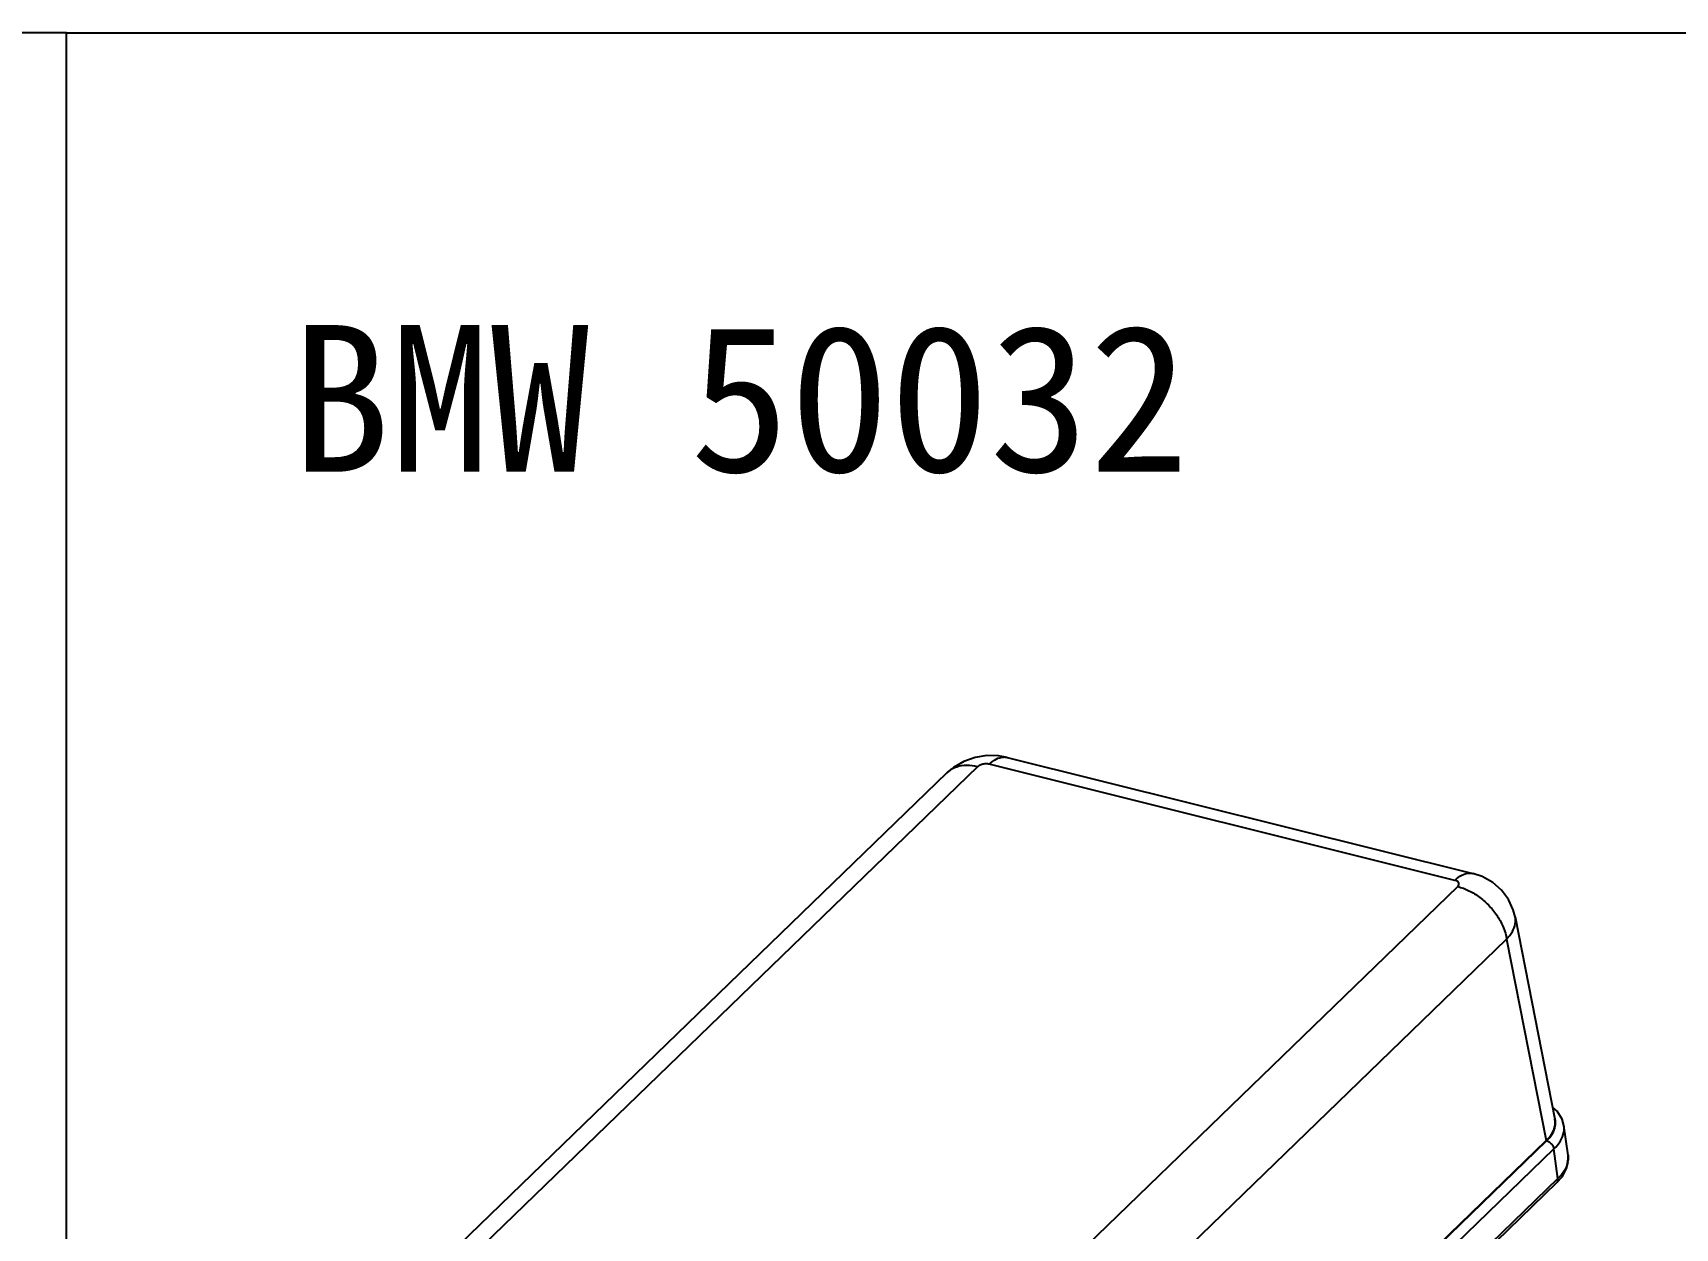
# Model space of a CAD drawing. Header units: millimetres. Extents: x 1786 to 6157, y -3574 to -1928.
# Drawn here: x 5365.9 to 5460.8, y -3350.7 to -3281.7 of the extents above; entities that cross this region are included whole.
import ezdxf

# ---------------------------------------------------------------- set-up
doc = ezdxf.new("R2010")
doc.units = ezdxf.units.MM
doc.layers.add('text', color=212, linetype='Continuous', lineweight=20)
doc.styles.add('样式 1', font='SimSun.ttf')

# ---------------------------------------------------------------- blocks, each defined once
blk = doc.blocks.new('*u58')
at = {"color": 7, "linetype": 'Continuous'}
for p, q in [((4.782486250599504, 32.44169539039967, -3e-09), (31.67940654879931, 25.73602348129998, -3e-09)), ((1.288123578399791, 31.54096789089999, -3e-09), (-36.21526520770021, -4.737267320800129, -3e-09)), ((3.066579850299604, 31.89373272339981, -3e-09), (-34.43435026530005, -4.382123108600354, -3e-09)), ((30.64621190189973, 25.33539746589986, -3e-09), (3.750428762799856, 32.0407848822997, -3e-09)), ((-6.692867529900468, -11.29835188269999, -3e-09), (30.8080625857001, 24.97750394939976, -3e-09)), ((34.12950938159975, 23.22239018799974, -3e-09), (36.42554928790014, 11.53821620659983, -3e-09)), ((-3.862616490900109, -14.33121323600017, -3e-09), (33.63814038469991, 21.94447501529976, -3e-09)), ((33.63814038469991, 21.94447501529976, -3e-09), (35.92572394130002, 10.3033340234997, -3e-09)), ((36.95056370889961, 11.16437532009968, -3e-09), (36.95023682759984, 11.16674733969967, -3e-09)), ((37.18431906459955, 9.454990871299742, -3e-09), (36.95054439179967, 11.16451658049982, -3e-09)), ((-2.219930745000056, -26.59618462190019, -3e-09), (35.92572394130002, 10.3033340234997, -3e-09)), ((-2.181726207400061, -26.59231674790044, -3e-09), (35.94191272539956, 10.28590535099966, -3e-09)), ((-1.755028454800595, -27.06026796860033, -3e-09), (36.36814114489971, 9.817500129299788, -3e-09)), ((36.60191696499987, 8.107972164300008, -3e-09), (36.36814114489971, 9.817500129299788, -3e-09)), ((36.52699458400002, 7.850690309199763, -3e-09), (-1.615335349500128, -29.04561219590005, -3e-09)), ((36.60191696499987, 8.107972164300008, -3e-09), (-1.539945083600287, -28.78787774060038, -3e-09)), ((-34.2724995815006, -4.740016625200042, -3e-09), (-7.376716442400721, -11.44540404160034, -3e-09)), ((-37.19823885460028, -7.197109192500193, -3e-09), (-36.59784125399983, -19.24302327600026, -3e-09)), ((-35.54523458750009, -8.655428486300025, -3e-09), (-8.649732118100474, -15.36074592900013, -3e-09)), ((-35.54523458750009, -8.655428486300025, -3e-09), (-34.94718722790003, -20.65975031569997, -3e-09)), ((-3.862616490900109, -14.33121323600017, -3e-09), (-2.219930745000056, -26.59618462190019, -3e-09)), ((-8.649732118100474, -15.36074592900013, -3e-09), (-7.006873132099827, -27.62554973420038, -3e-09)), ((-36.83322827910069, -21.44825862320022, -3e-09), (-37.0182709835999, -19.72598221299995, -3e-09)), ((-7.006873132099827, -27.62554973420038, -3e-09), (-34.94718722790003, -20.65975031569997, -3e-09)), ((-34.94613997240049, -20.68043496250039, -3e-09), (-34.53913149209984, -20.7819062425001, -3e-09)), ((-35.13570378710028, -21.28108116110025, -3e-09), (-34.72882837070028, -21.38251926690009, -3e-09)), ((-34.95090134739985, -23.00114072490032, -3e-09), (-35.13570378710028, -21.28108116110025, -3e-09)), ((-34.72882837070028, -21.38251926690009, -3e-09), (-34.53853154290027, -23.10394863660031, -3e-09)), ((-33.63141189999988, -21.72390245180031, -3e-09), (-34.12932509849998, -24.0771431311, -3e-09)), ((-34.0257137972003, -22.00724933580022, -3e-09), (-34.52372653860039, -24.3609622953004, -3e-09)), ((-34.02297902040027, -21.9635268353004, -3e-09), (-34.02293619670036, -21.96391587390008, -3e-09)), ((-35.37072992990034, -23.05754174410004, -3e-09), (-34.80996672280071, -23.23726201919999, -3e-09)), ((-34.53853154290027, -23.10394863660031, -3e-09), (-34.95090134739985, -23.00114072490032, -3e-09)), ((-34.39746646280037, -23.3401285867003, -3e-09), (-34.81017070850066, -23.23723747990016, -3e-09)), ((-34.39747042179988, -23.34014432950016, -3e-09), (-34.31305011370023, -23.3652601511003, -3e-09)), ((-26.84936389450013, -23.64378324920017, -3e-09), (-16.69130051350021, -26.17628992580012, -3e-09)), ((-27.06186883379996, -24.29258800730031, -3e-09), (-16.90380545290009, -26.82509468380022, -3e-09)), ((-27.06186883379996, -24.29258800730031, -3e-09), (-26.87308582110018, -26.47305320110036, -3e-09)), ((-34.55341379709989, -24.93784549110023, -3e-09), (-34.36312525940048, -26.65919400229996, -3e-09)), ((-32.01131271700069, -26.27513428620023, -3e-09), (-17.97048384640038, -29.7756531869004, -3e-09)), ((-19.1801615885006, -28.58384529210025, -3e-09), (-29.33822496940047, -26.0513386155003, -3e-09)), ((-19.00815196240001, -28.51702688520027, -3e-09), (-29.16621534329988, -25.98452020870036, -3e-09)), ((-18.36949685830041, -28.59308287760041, -3e-09), (-26.87308582110018, -26.47305320110036, -3e-09)), ((-34.36312029930014, -26.65923887140025, -3e-09), (-34.36386906650023, -26.65231298620029, -3e-09)), ((-32.20058604509995, -26.87585290610014, -3e-09), (-32.01028925799983, -28.59728226560037, -3e-09)), ((-32.20058604509995, -26.87585290610014, -3e-09), (-18.16033827450065, -30.37622693270032, -3e-09)), ((-16.90380545290009, -26.82509468380022, -3e-09), (-16.77650760560027, -28.29539924800019, -3e-09)), ((-1.755028454800595, -27.06026796860033, -3e-09), (-1.539945083600287, -28.78787774060038, -3e-09)), ((-13.1072936704004, -29.31814556920017, -3e-09), (-9.532726873499996, -27.73194536680012, -3e-09)), ((-12.81588263250069, -29.8735437616001, -3e-09), (-9.241455976100042, -28.28740574610038, -3e-09)), ((-9.241455976100042, -28.28740574610038, -3e-09), (-9.031867619200057, -30.0136451538001, -3e-09)), ((-7.638105563200043, -28.13650709010017, -3e-09), (-7.428516668900556, -29.86274616470018, -3e-09)), ((-7.638105563200043, -28.13650709010017, -3e-09), (-7.231057846600379, -28.23798815210012, -3e-09)), ((-7.448502512300365, -27.53587067350009, -3e-09), (-7.041494032000628, -27.63734195350025, -3e-09)), ((-7.231057846600379, -28.23798815210012, -3e-09), (-7.01597376080008, -29.96559723280006, -3e-09)), ((-32.66626897990045, -28.56926039930022, -3e-09), (-31.86966735080023, -28.83334131820038, -3e-09)), ((-17.95074835630021, -32.1024662625, -3e-09), (-32.01028925799983, -28.59728226560037, -3e-09)), ((-17.80972798360017, -32.33863525100014, -3e-09), (-31.86984839449997, -28.83330677670028, -3e-09)), ((-12.60629360160056, -31.59978287030026, -3e-09), (-12.81588263250069, -29.8735437616001, -3e-09)), ((-9.101473366500613, -30.27174736320012, -3e-09), (-12.67622404319991, -31.85802941780003, -3e-09)), ((-9.031867619200057, -30.0136451538001, -3e-09), (-12.60629360160056, -31.59978287030026, -3e-09)), ((-9.101467508599853, -30.27176046740033, -3e-09), (-8.84617319930021, -30.17501749749999, -3e-09)), ((-7.01597376080008, -29.96559723280006, -3e-09), (-7.428516668900556, -29.86274616470018, -3e-09)), ((-6.875243114300247, -30.20169398980033, -3e-09), (-7.287746651500129, -30.0988527372001, -3e-09)), ((-17.95074835630021, -32.1024662625, -3e-09), (-18.16033827450065, -30.37622693270032, -3e-09))]:
    blk.add_line(p, q, dxfattribs=at)
at = {"color": 7, "linetype": 'Continuous', "elevation": -3e-09}
for points in [[(4.78231242019956, 32.44172559389972), (4.283727484799783, 32.53003068139969), (3.607994480699745, 32.54287045959973), (2.930235282899957, 32.43649346589973), (2.276427085799696, 32.20945375859992), (1.674618056099462, 31.8626934337999), (1.288130671199724, 31.54096055419996)], [(34.12971532770007, 23.22133955539994), (34.0207261147998, 23.62951675389968), (33.7418720083997, 24.23218401899976), (33.34154551079973, 24.76606325829971), (32.83084513589984, 25.21248928219984), (32.22389117459988, 25.55225300829989), (31.67940472259943, 25.73601618959992)], [(36.95017589759937, 11.16704519189989), (36.85040533679967, 11.53405190209969), (36.56330426549994, 11.99634428009995), (36.28792837459969, 12.23854667149999)], [(36.52694476140005, 7.850669672999629), (36.85505393789936, 8.232427048299996), (37.11130723479982, 8.732086033899577), (37.19823885459937, 9.243807795299745), (37.18356485049935, 9.460282732399719)], [(-36.21525306030071, -4.737279851800395), (-36.51426243210062, -5.068505095000091), (-36.85881378340036, -5.608129038100287), (-37.08739063220037, -6.197705456900167), (-37.19405412910055, -6.815574357900005), (-37.19814274950022, -7.19840358600004)], [(-36.63466806819997, -18.50415849880028), (-36.68101331980051, -18.55777315850037), (-36.93712075370058, -19.04852577350039), (-37.02659120990029, -19.55116755190011), (-37.01767742290031, -19.7311537157002)], [(-36.83316880940038, -21.4485437174003), (-36.72163256129988, -21.87752362910032), (-36.42938539920033, -22.34331879700039), (-35.97272479510048, -22.74303859550037), (-35.37072992990034, -23.05754174410004)], [(-34.02292791570017, -21.96394419710032), (-34.02301459269984, -21.99001387930002), (-34.02583191519989, -22.00756450230028)], [(-34.52370183660059, -24.36096755870039), (-34.56405516520044, -24.72828916590015), (-34.55334232899986, -24.93852932480013)], [(-34.36386742200011, -26.65236434350027), (-34.29945430269981, -26.97463535010002), (-33.98608975910065, -27.59438571310011), (-33.43734601259985, -28.13451765410036), (-32.66626897990045, -28.56926039930022)], [(-6.875328685000568, -30.2016464405001), (-6.197737311999845, -30.32344847950026), (-5.33408280490039, -30.3631534893002), (-4.452288296400184, -30.28837904570037), (-3.591253529300047, -30.10285969240022), (-2.789553249600431, -29.81226837720033), (-2.086896175500442, -29.42482489640042), (-1.615104596899982, -29.04536105380021)], [(-8.84617319930021, -30.17501749749999), (-8.411098604799918, -30.0710673657004), (-7.957827596700554, -30.0296769669003), (-7.526257814600285, -30.05356703990037), (-7.28805313400062, -30.09879390540027)], [(-17.80978912960018, -32.33860952850046), (-17.08101803520003, -32.47638189790041), (-16.1638893752006, -32.54287045960018), (-15.21944475730015, -32.50463617110017), (-14.27935432000049, -32.36403560090002), (-13.37531821780067, -32.12541433470005), (-12.67619603280036, -31.85800045890028)]]:
    blk.add_lwpolyline(points, dxfattribs=at)
at = {"color": 7, "linetype": 'Continuous'}
for centre, radius, start, end in [((35.44348770780016, 11.34233730869983, -3e-09), 1.0244633757, 12.72771440869931, 18.2409908891063), ((35.47013995299949, 11.34895749769976, -3e-09), 0.9970076520000001, 11.01586788759084, 12.69406431360738), ((35.94738024900016, 9.298759475399947, -3e-09), 1.2472145159, 348.394770592603, 350.9583067693939), ((-35.55007296340045, -19.19107230540021, -3e-09), 1.0721361399, 179.9100976698888, 182.9019630628972), ((-35.59333546390008, -19.19418307240039, -3e-09), 1.0287720371, 182.8509189484993, 192.6344724724947), ((-34.45013735839984, -22.0095184234001, -3e-09), 0.4295407666, 6.145285028609619, 11.62600218950978), ((-33.72261292300027, -22.07060148970004, -3e-09), 0.3095415427, 160.3451311255073, 168.1943796815052), ((-28.61566538770057, -23.76668570670017, -3e-09), 2.2851466325, 252.5049452257035, 256.0588330524007), ((-32.75175398480042, -26.43934457130035, -3e-09), 1.6308328454, 205.5027949564091, 208.9149303054111), ((-3.995920693600056, -24.71590235220037, -3e-09), 2.6100254056, 313.3237248036987, 314.0341429726129), ((-5.959885158400539, -23.2958860220001, -3e-09), 4.474161079, 256.0104084154886, 256.4211306003003), ((-18.43173910420046, -25.5778356202004, -3e-09), 3.0977782945, 256.0190214163992, 258.9669523273915), ((-3.675062642800185, -26.57294426140015, -3e-09), 3.0764689101, 309.8984922488784, 313.9488306510934), ((-5.778485827499935, -24.97611122620037, -3e-09), 5.1406562807, 256.0706259931807, 258.0551781054787), ((-16.41173481690021, -25.91272825090027, -3e-09), 6.3781991052, 256.0371452935009, 257.661260626072), ((-15.50850681470001, -25.04903245040032, -3e-09), 7.1648567743, 292.6492581821725, 293.8950299157838)]:
    blk.add_arc(centre, radius, start, end, dxfattribs=at)
for centre, major_axis, ratio, start_param, end_param in [((32.95665011169967, 11.03931651909988, -3e-09), (3.480454095099999, 0.4264473825), 0.5371483049, -0.6181932132, 0.0388901728), ((-33.11106818510052, -18.89047819580037, -3e-09), (3.480454095099999, 0.4264473825), 0.5371483049, 3.1028896448, 4.092293115099999), ((-5.182039058699957, -25.85346415870026, -3e-09), (3.4746030341, 0.4224019066999999), 0.5390830832, -2.1878585232, -0.6189648485)]:
    blk.add_ellipse(centre, major_axis=major_axis, ratio=ratio, start_param=start_param, end_param=end_param, dxfattribs=at)
for points, start_tangent, end_tangent in [([(3.750428762799856, 32.0407848822997, -3e-09), (4.154970509100167, 32.34169924709977, -3e-09), (4.553185460099485, 32.46149437469967, -3e-09), (4.782079371299915, 32.4407732448999, -3e-09)], (0.7187491082051247, 0.6952695300776082), (0.9713250954307282, -0.2377552501764936)), ([(3.066579850299604, 31.89373272339981, -3e-09), (2.437030178999521, 31.97228063909961, -3e-09), (1.867784738099544, 31.88403593509975, -3e-09), (1.395522910499494, 31.63468466719996, -3e-09), (1.288248179299444, 31.54083919539971, -3e-09)], (-0.9702998288957195, 0.2419054402962806), (-0.718443564509712, -0.6955852533044238)), ([(3.750428762799856, 32.0407848822997, -3e-09), (3.650110554999628, 32.05789252469958, -3e-09), (3.541335666499435, 32.06155700759973, -3e-09), (3.429956874299933, 32.05149152989998, -3e-09), (3.321554590299456, 32.02819003479999, -3e-09), (3.221583677799572, 31.99282062139991, -3e-09), (3.135077990399623, 31.94716910519992, -3e-09), (3.066579850299604, 31.89373272339981, -3e-09)], (-0.9703375363067259, 0.2417541429514569), (-0.7189152316602296, -0.6950977554897717)), ([(30.64621190189973, 25.33539746589986, -3e-09), (31.05075555240001, 25.63631270959968, -3e-09), (31.44897153409966, 25.75610707429996, -3e-09), (31.6780334678997, 25.73534394049966, -3e-09)], (0.7187493084828416, 0.6952693230363592), (0.9712699765282227, -0.237980319973871)), ([(30.8080625857001, 24.97750394939976, -3e-09), (30.85545009099951, 25.03614670919978, -3e-09), (30.87945878499977, 25.09736967499975, -3e-09), (30.87863202449989, 25.1578644338997, -3e-09), (30.85299216719977, 25.21459837099974, -3e-09), (30.80382125069991, 25.2647158970999, -3e-09), (30.73360411119938, 25.30569420579968, -3e-09), (30.64621190189973, 25.33539746589986, -3e-09)], (0.7185931158563442, 0.695430754168861), (-0.9702597173027779, 0.2420662739406988)), ([(30.8080625857001, 24.97750394939976, -3e-09), (31.45734870769957, 24.73722611489984, -3e-09), (32.08453832780015, 24.35069969529968, -3e-09), (32.64921848949962, 23.84282969109972, -3e-09), (33.11500360609989, 23.24634013419973, -3e-09), (33.45188007239994, 22.59966565909963, -3e-09), (33.63814038169949, 21.94447501239983, -3e-09)], (0.9702998772755049, -0.2419052462414573), (0.1622344685075607, -0.9867522370018067)), ([(33.63814038469991, 21.94447501529976, -3e-09), (33.96654464399944, 22.37765111249973, -3e-09), (34.13105407969942, 22.82057938709977, -3e-09), (34.12969253029951, 23.2212876034996, -3e-09)], (0.6937046543589271, 0.7202595730157022), (-0.1902337136422957, 0.9817388319679837)), ([(35.94191272539956, 10.28590535099966, -3e-09), (36.27868771049998, 10.70288558169977, -3e-09), (36.44898581879988, 11.13796664359961, -3e-09), (36.44877704289956, 11.53946656389962, -3e-09)], (0.7185857389751936, 0.6954383766671746), (-0.1911128845109307, 0.9815680645650161)), ([(36.36814122150008, 9.817499418299576, -3e-09), (36.74845867219938, 10.28940924839981, -3e-09), (36.93970424079998, 10.77954876690001, -3e-09), (36.9503236544997, 11.16434321479983, -3e-09)], (0.71807120854962, 0.69596963974881), (-0.1325613398900271, 0.991174803536975)), ([(35.94191272539956, 10.28590535099966, -3e-09), (36.09037489220009, 10.22141048519961, -3e-09)], (0.9702998437516597, -0.2419053807080467), (0.848084051131503, -0.5298617199009363)), ([(36.09037489220009, 10.22141048519961, -3e-09), (36.22340474819975, 10.10993522449962, -3e-09), (36.3209695304995, 9.968263129299885, -3e-09), (36.36837581479995, 9.817727133099652, -3e-09)], (0.8480840511597555, -0.5298617198557163), (0.1294914147418863, -0.9915805431270549)), ([(37.16909782519997, 9.047860665699773, -3e-09), (36.98222380269999, 8.579952208799568, -3e-09), (36.6019170462996, 8.10797141969988, -3e-09)], (-0.2010998735716539, -0.9795707431571572), (-0.7180005282444851, -0.6960425572051184)), ([(37.18407918089997, 9.45495878849988, -3e-09), (37.17909718190003, 9.102755787099795, -3e-09)], (0.1325626896413133, -0.9911746230180942), (-0.1571327390508485, -0.9875774918042524)), ([(36.52695773679989, 7.850728021699979, -3e-09), (36.59067558039987, 7.954758395099816, -3e-09), (36.60215089729991, 8.108198454599915, -3e-09)], (0.7152641327040289, 0.6988542197534143), (-0.1294914672624039, 0.9915805362683506)), ([(-34.43435026530005, -4.382123108600354, -3e-09), (-35.06389741780004, -4.303575263700168, -3e-09), (-35.6331418733007, -4.391818860200146, -3e-09), (-36.10540416359981, -4.641168799800198, -3e-09), (-36.21369077269992, -4.735994349800421, -3e-09)], (-0.9702998772681367, 0.2419052462710118), (-0.7177577469866409, -0.6962929100893253)), ([(-34.2724995815006, -4.740016625200042, -3e-09), (-34.65730409309981, -5.20266324630029, -3e-09), (-34.99757455140025, -5.797230566700364, -3e-09), (-35.27138559779996, -6.485407586000292, -3e-09), (-35.46109419200002, -7.2228515539, -3e-09), (-35.55447644320066, -7.962045199800286, -3e-09), (-35.54551525720035, -8.655358512600287, -3e-09)], (-0.7187493084944934, -0.6952693230243139), (0.09195571867350509, -0.9957630972290745)), ([(-34.43435026530005, -4.382123108600354, -3e-09), (-34.48173777060038, -4.440765868400376, -3e-09), (-34.50574646460063, -4.501988834200347, -3e-09), (-34.50491970409985, -4.562483593200341, -3e-09), (-34.47927984680064, -4.619217530300375, -3e-09), (-34.43010893029987, -4.669335056400087, -3e-09), (-34.35989179080025, -4.710313365100319, -3e-09), (-34.2724995815006, -4.740016625200042, -3e-09)], (-0.7185931158563442, -0.695430754168861), (0.9702597173027779, -0.2420662739406988)), ([(-37.19770350540057, -7.198157519600045, -3e-09), (-37.17457258640025, -7.36825604320029, -3e-09), (-36.99522561990034, -7.764839408000171, -3e-09), (-36.65123526570005, -8.12302023050006, -3e-09), (-36.15980550260065, -8.424898427400421, -3e-09), (-35.54523404560041, -8.655439190400102, -3e-09)], (0.04939233100419339, -0.9987794539526593), (0.9613796180694042, -0.2752257799711479)), ([(-7.376716442400721, -11.44540404160034, -3e-09), (-7.276398234500448, -11.46251168400022, -3e-09), (-7.167623346100299, -11.46617616690037, -3e-09), (-7.056244553899887, -11.45611068920016, -3e-09), (-6.94784226990032, -11.43280919410017, -3e-09), (-6.847871357400436, -11.3974397807001, -3e-09), (-6.761365670000487, -11.3517882645001, -3e-09), (-6.692867529900468, -11.29835188269999, -3e-09)], (0.9703375363067259, -0.2417541429514569), (0.7189152316602296, 0.6950977554897717)), ([(-6.692867529900468, -11.29835188269999, -3e-09), (-6.043578719700236, -11.53863117570017, -3e-09), (-5.416387755400137, -11.92515942750015, -3e-09), (-4.851707745100612, -12.43303065430018, -3e-09), (-4.385923897700195, -13.02952012640026, -3e-09), (-4.049049038700105, -13.67619298919999, -3e-09), (-3.862789731000703, -14.3313808167004, -3e-09)], (0.970299828894422, -0.2419054403014853), (0.1622346608677206, -0.9867522053753597)), ([(-7.376716442400721, -11.44540404160034, -3e-09), (-7.761519219200636, -11.9080483959001, -3e-09), (-8.10178900560004, -12.50261353970018, -3e-09), (-8.37560035360002, -13.19078946310037, -3e-09), (-8.56530983130051, -13.9282339467004, -3e-09), (-8.658692978900035, -14.66742965190042, -3e-09), (-8.649732122999922, -15.36074592780005, -3e-09)], (-0.7187491082237865, -0.6952695300583162), (0.09195545274634874, -0.9957631217866095)), ([(-8.649732118100474, -15.36074592900013, -3e-09), (-7.947959255000569, -15.45839084080035, -3e-09), (-7.189252223600306, -15.46818472440009, -3e-09), (-6.411560408000696, -15.38965150150034, -3e-09), (-5.653786558400498, -15.22670406850011, -3e-09), (-4.953832827900442, -14.98749135320031, -3e-09), (-4.34670983019987, -14.68399532910007, -3e-09), (-3.862615038300646, -14.3312241773001, -3e-09)], (0.9782353621144863, -0.2074983766412168), (0.7441214348917982, 0.668044377369177)), ([(-37.01741003610005, -19.73082736740025, -3e-09), (-36.99619011580035, -19.8586537340002, -3e-09), (-36.79101399960018, -20.31234979589999, -3e-09), (-36.39793310359983, -20.71353890520004, -3e-09), (-35.83682686859993, -21.04190174390033, -3e-09), (-35.13570378710028, -21.28108116110025, -3e-09)], (0.1081082513725659, -0.9941391280827679), (0.9700646586842477, -0.2428467787964549)), ([(-36.59719613359994, -19.41920676090012, -3e-09), (-36.41476484160012, -19.82235029510002, -3e-09), (-36.06524840630027, -20.17848416690003, -3e-09), (-35.56646264170013, -20.46958008690035, -3e-09), (-34.94613997240049, -20.68043496250039, -3e-09)], (0.2197773501085045, -0.9755500583667062), (0.9702614118349526, -0.2420594817478643)), ([(-35.03218395349995, -20.79536034720013, -3e-09), (-35.09835268369989, -20.94967222920013, -3e-09), (-35.13468276930053, -21.1201350102001, -3e-09), (-35.13570378710028, -21.28108116110025, -3e-09)], (-0.4914758734381664, -0.8708911905790478), (0.1152151057048979, -0.9933405656759464)), ([(-34.94613997240049, -20.68043496250039, -3e-09), (-35.03218395349995, -20.79536034720013, -3e-09)], (-0.7187493087517988, -0.6952693227583189), (-0.491475873243255, -0.8708911906890435)), ([(-34.53913149209984, -20.7819062425001, -3e-09), (-34.62518105250001, -20.89684148880042, -3e-09), (-34.69134876380031, -21.05115793780033, -3e-09), (-34.72767538800053, -21.22161594900035, -3e-09), (-34.72869531530068, -21.38255243890035, -3e-09)], (-0.718749328445855, -0.6952693023991728), (0.1152151349980576, -0.9933405622783053)), ([(-34.53913149209984, -20.7819062425001, -3e-09), (-34.19577858190041, -20.89890014970024, -3e-09), (-33.91902629129982, -21.06175978240026, -3e-09), (-33.72715021630029, -21.2609273525004, -3e-09), (-33.62979020059993, -21.48596997770028, -3e-09), (-33.63141189999988, -21.72390245180031, -3e-09)], (0.9702553811449356, -0.2420836536391835), (-0.2070982864758363, -0.9783201417423503)), ([(-34.95090134739985, -23.00114072490032, -3e-09), (-35.65203192310037, -22.76188913560009, -3e-09), (-36.21314361860004, -22.43347603080019, -3e-09), (-36.60622745670025, -22.03226102510007, -3e-09), (-36.81140363670056, -21.57856482390025, -3e-09), (-36.8328941403006, -21.44822301810018, -3e-09)], (-0.9700406503852895, 0.2429426611365004), (-0.1059579266018743, 0.9943706139011913)), ([(-34.72882837030011, -21.38251931400009, -3e-09), (-34.46337023500018, -21.4727269570003, -3e-09), (-34.25148416220054, -21.59744680540007, -3e-09), (-34.10442633150069, -21.75002523960029, -3e-09), (-34.0294090954003, -21.92295631360003, -3e-09)], (0.9706566894093718, -0.2404695226111587), (0.201903448328637, -0.9794054306327923)), ([(-33.63141189999988, -21.72390245180031, -3e-09), (-33.7971986477005, -21.7560738842003, -3e-09), (-33.93110283260012, -21.84009253680006, -3e-09), (-34.0129617568, -21.96330725380039, -3e-09), (-34.01411926860055, -21.96648608670012, -3e-09)], (-0.9997446190594734, -0.02259859866514995), (-0.3368744489131519, -0.9415495768516177)), ([(-34.80996008330021, -23.23629809520025, -3e-09), (-34.83880361590036, -23.22607455360003, -3e-09), (-34.91199744900041, -23.14375114860013, -3e-09), (-34.95090133939993, -23.0011407269003, -3e-09)], (-0.9758333173349433, 0.2185162162840098), (-0.1152150531141947, 0.9933405717758103)), ([(-34.27644185310055, -23.19260592650016, -3e-09), (-34.53853154030003, -23.10394870390019, -3e-09)], (-0.9131417443290809, 0.4076421896266914), (-0.9706972718265422, 0.2403056521776141)), ([(-34.39745675440008, -23.33913911740001, -3e-09), (-34.42630397340054, -23.32891369650042, -3e-09), (-34.49949558360004, -23.24658904900025, -3e-09), (-34.53839781199986, -23.10398197710037, -3e-09)], (-0.9758322453847543, 0.2185210032636421), (-0.1152151057128759, 0.9933405656750212)), ([(-30.0618878394007, -25.73499223180033, -3e-09), (-30.17778916460065, -25.64037934650014, -3e-09), (-30.39862782379987, -25.34494581400031, -3e-09), (-30.46208346500043, -25.01522620340029, -3e-09), (-30.36358334500073, -24.67413696920039, -3e-09), (-30.10988370090035, -24.34488457819998, -3e-09), (-29.71833407509985, -24.05000396210016, -3e-09), (-29.2157527222007, -23.80967412950031, -3e-09), (-28.63627998330048, -23.64025729760033, -3e-09), (-28.02030383710007, -23.55346985950018, -3e-09), (-27.40824568350035, -23.55512054100018, -3e-09), (-26.84936389450013, -23.64378324920017, -3e-09)], (-0.8092234043387283, 0.5875010483994383), (0.9702998288893212, -0.2419054403219452)), ([(-26.84936389450013, -23.64378324920017, -3e-09), (-26.9425364327999, -23.76720927350016, -3e-09), (-27.01517345350021, -23.93262420370002, -3e-09), (-27.05693283320034, -24.1164761150003, -3e-09), (-27.06186883379996, -24.29258800730031, -3e-09)], (-0.718749308516022, -0.6952693230020581), (0.08625655144255114, -0.9962729582465032)), ([(-34.12932509849998, -24.0771431311, -3e-09), (-34.29510790360018, -24.10931303600046, -3e-09), (-34.42901262180021, -24.19332994220031, -3e-09), (-34.5108739381003, -24.3165451982004, -3e-09), (-34.52351998809991, -24.36051228590031, -3e-09)], (-0.9997446188091181, -0.02259860974067026), (-0.205047825339444, -0.9787519549526147)), ([(-34.12932509849998, -24.0771431311, -3e-09), (-34.14836660450055, -24.54236399070032, -3e-09), (-34.00655152640047, -24.98865150750044, -3e-09), (-33.70853111619999, -25.39894598340015, -3e-09), (-33.26492862230043, -25.75841157530022, -3e-09), (-32.69186236460064, -26.05408322380026, -3e-09), (-32.01131271700069, -26.27513428620023, -3e-09)], (-0.2067685154553487, -0.9783898921270555), (0.9702757658948511, -0.2420019382508335)), ([(-29.90835308520036, -25.50548813750038, -3e-09), (-29.90344374010056, -25.27786460390007, -3e-09), (-29.76261659830016, -24.98617783260033, -3e-09), (-29.48267204310014, -24.71537851780022, -3e-09), (-29.08628883480014, -24.48740450560035, -3e-09), (-28.60557998500008, -24.32072526650018, -3e-09), (-28.07949049880062, -24.22884416060015, -3e-09), (-27.55063800859989, -24.21920456960015, -3e-09), (-27.06186883379996, -24.29258800730031, -3e-09)], (-0.1751740295179384, 0.9845374850062585), (0.9702998285281059, -0.2419054417708049)), ([(-34.5533224319006, -24.93849527780003, -3e-09), (-34.54916903650064, -24.97242364710019, -3e-09), (-34.39316924769992, -25.46218864770026, -3e-09), (-34.06583519440028, -25.91251547240017, -3e-09), (-33.57889280850031, -26.30718213850014, -3e-09), (-32.9498762792, -26.63207224230018, -3e-09), (-32.20058599820004, -26.87585326880026, -3e-09)], (0.1094702343307653, -0.9939900742942896), (0.9701836998738549, -0.2423707665934119)), ([(-29.90878303970021, -25.50556463720022, -3e-09), (-29.8599502081006, -25.61134404130007, -3e-09), (-29.72545320530025, -25.74235516370027, -3e-09), (-29.49418908989992, -25.87401223350025, -3e-09)], (0.1825512536205903, -0.9831963383788361), (0.9138178911119005, -0.4061241951470002)), ([(-32.01131271700069, -26.27513428620023, -3e-09), (-32.09735669810016, -26.39005967100002, -3e-09), (-32.16352542830009, -26.54437155300002, -3e-09), (-32.19985551380069, -26.71483433400044, -3e-09), (-32.20087653170049, -26.87578048490013, -3e-09)], (-0.7187493084692692, -0.6952693230503898), (0.1152151057238804, -0.9933405656737447)), ([(-29.33822496940047, -26.0513386155003, -3e-09), (-29.81385809590029, -25.88207459000023, -3e-09), (-30.0618878394007, -25.73499223180033, -3e-09)], (-0.9702998288869719, 0.2419054403313683), (-0.8092234043353642, 0.5875010484040722)), ([(-29.49418908989992, -25.87401223350025, -3e-09), (-29.30263412660042, -25.94612808580041, -3e-09)], (0.913817891066638, -0.4061241952488456), (0.9534341257895629, -0.3016013391546734)), ([(-29.33822496940047, -26.0513386155003, -3e-09), (-29.23778301810034, -25.98747504070025, -3e-09), (-29.16634375710055, -25.98509521170035, -3e-09)], (0.7187493085139323, 0.6952693230042185), (0.975959171318484, -0.2179534260325776)), ([(-26.87308582110018, -26.47305320110036, -3e-09), (-27.32747828680021, -26.40483097150036, -3e-09), (-27.46978664290054, -26.39934570930018, -3e-09)], (-0.970299828894757, 0.2419054403001423), (-0.9998903916304415, 0.01480556399204191)), ([(-16.69130051350021, -26.17628992580012, -3e-09), (-16.78447295349997, -26.29971577880042, -3e-09), (-16.85711009540046, -26.46513095, -3e-09), (-16.8988694872005, -26.6489830612004, -3e-09), (-16.90380545390053, -26.82509468330045, -3e-09)], (-0.71874930851369, -0.695269323004469), (0.0862565521392246, -0.9962729581861857)), ([(-16.69130051350021, -26.17628992580012, -3e-09), (-16.21566738710044, -26.34555395140023, -3e-09), (-15.85173631830003, -26.58724919480028, -3e-09), (-15.63089765919995, -26.88268272730011, -3e-09), (-15.56744201800029, -27.21240233790013, -3e-09), (-15.66594213789995, -27.55349157210003, -3e-09), (-15.79762936889983, -27.75089575950005, -3e-09)], (0.970299828891497, -0.2419054403132182), (-0.6331603938161825, -0.77402061710431)), ([(-34.22368546170037, -27.1415080118004, -3e-09), (-34.35888143690045, -26.69377311740027, -3e-09), (-34.36310061370023, -26.65923671260043, -3e-09)], (-0.4304410535203088, 0.9026186899484892), (-0.1090097275054796, 0.994040682924588)), ([(-32.0102892097002, -28.59728264100022, -3e-09), (-32.75962014870038, -28.35344906460023, -3e-09), (-33.38865070930024, -28.0285199562004, -3e-09), (-33.87560219219995, -27.6338178445003, -3e-09), (-34.17928486270011, -27.22786937260025, -3e-09)], (-0.9701714753097169, 0.2424196949411647), (-0.4833115689684479, 0.8754484149858616)), ([(-16.90380545290009, -26.82509468380022, -3e-09), (-16.49471737690055, -26.97555598750023, -3e-09), (-16.19845212720065, -27.19090569820037, -3e-09), (-16.03901180860066, -27.4536964562003, -3e-09), (-16.01655635580028, -27.58226911310021, -3e-09)], (0.9702998289501134, -0.2419054400781039), (0.05708792023353066, -0.9983691548537595)), ([(-9.532726873499996, -27.73194536680012, -3e-09), (-9.143205670799944, -27.5910669089003, -3e-09), (-8.71498395550043, -27.4966299355001, -3e-09), (-8.27434214169989, -27.45519922480025, -3e-09), (-7.844107328000064, -27.46873617560004, -3e-09), (-7.448502512300365, -27.53587067350009, -3e-09)], (0.9141179478376898, 0.4054483659370337), (0.9702876717480302, -0.2419541982561717)), ([(-7.231057846600379, -28.23798815210012, -3e-09), (-6.425290586000301, -28.37449155050035, -3e-09), (-5.555188700600411, -28.40294319350005, -3e-09), (-4.664128297300522, -28.32190333840026, -3e-09), (-3.797223323700564, -28.13548780190013, -3e-09), (-2.997439045499959, -27.8529344202002, -3e-09), (-2.305300455400356, -27.48854803009999, -3e-09), (-1.755028386000049, -27.06026868710023, -3e-09)], (0.9705342203095702, -0.2409633316670713), (0.7194275991140843, 0.6945674406657316)), ([(-7.010344979400543, -27.64498380490022, -3e-09), (-6.328782261900415, -27.75882588040031, -3e-09), (-5.555891829900247, -27.78477153970016, -3e-09), (-4.764181389799887, -27.71315692840017, -3e-09), (-3.9938013899, -27.54755876750005, -3e-09), (-3.283145271600006, -27.29620165270035, -3e-09), (-2.668433456400635, -26.97191736740024, -3e-09), (-2.205130982800256, -26.61466637910007, -3e-09)], (0.972046253862605, -0.234789438330765), (0.7274759368728589, 0.6861331949927478)), ([(-2.181726207400061, -26.59231674790044, -3e-09), (-2.033260187000451, -26.65681403160033, -3e-09)], (0.9702998289103095, -0.2419054402377591), (0.8480799966843949, -0.529868209297177)), ([(-2.033260187000451, -26.65681403160033, -3e-09), (-1.90023039100015, -26.7682910524004, -3e-09), (-1.802667855699838, -26.90996209500008, -3e-09), (-1.755263114700028, -27.06049496270043, -3e-09)], (0.848079996610414, -0.5298682094155872), (0.1294914671937281, -0.9915805362773192)), ([(-15.79762936889983, -27.75089575950005, -3e-09), (-15.91964178210037, -27.88274396310044, -3e-09), (-16.31119140789997, -28.17762457920026, -3e-09), (-16.81377276080002, -28.41795441180011, -3e-09), (-17.39324549970024, -28.58737124370009, -3e-09), (-18.00922164580061, -28.67415868190028, -3e-09), (-18.62127979950037, -28.67250800030024, -3e-09), (-19.02457691180007, -28.61835756490018, -3e-09)], (-0.6331603938334992, -0.7740206170901448), (-0.9814569834718037, 0.1916825229237862)), ([(-19.00815196240001, -28.51702688520027, -3e-09), (-18.57873673040012, -28.5883139063003, -3e-09), (-18.09359248560031, -28.59937125850001, -3e-09), (-17.59069050390008, -28.54473325400022, -3e-09), (-17.11118905130024, -28.42816688330004, -3e-09), (-16.69352045740015, -28.2624783688002, -3e-09), (-16.36812397819995, -28.06864457780011, -3e-09), (-16.15152923810001, -27.87362252010007, -3e-09), (-16.04021984380051, -27.70273771630036, -3e-09), (-16.01576088050024, -27.58222365300026, -3e-09)], (0.9702998288741017, -0.2419054403829917), (-0.0592810611285346, 0.9982413314381824)), ([(-9.532726873499996, -27.73194536680012, -3e-09), (-9.435665834900647, -27.82965437580015, -3e-09), (-9.34630631590062, -27.9693395080003, -3e-09), (-9.278101108300689, -28.12996362390004, -3e-09), (-9.241315844000383, -28.28734356290033, -3e-09)], (0.80345362891419, -0.5953673371832041), (0.1261937897675827, -0.9920056085648383)), ([(-9.241455965399837, -28.2874057961003, -3e-09), (-8.940077636900241, -28.17811278010004, -3e-09), (-8.611851071700585, -28.10566384089998, -3e-09), (-8.274246898200545, -28.07389165910035, -3e-09), (-7.943843336800455, -28.08434702390014, -3e-09), (-7.638105565099977, -28.13650707780016, -3e-09)], (0.913456665692894, 0.4069360145050087), (0.9699290293475885, -0.2433879167683656)), ([(-7.448502512300365, -27.53587067350009, -3e-09), (-7.53454649339983, -27.65079605820029, -3e-09), (-7.600715223600673, -27.80510794030033, -3e-09), (-7.637045309200403, -27.97557072120026, -3e-09), (-7.638066327000161, -28.1365168721004, -3e-09)], (-0.7187493084692692, -0.6952693230503898), (0.1152151057238804, -0.9933405656737447)), ([(-7.041494032000628, -27.63734195350025, -3e-09), (-7.127534761400057, -27.75226159960039, -3e-09), (-7.193704107000485, -27.90657088760008, -3e-09), (-7.230036206899968, -28.07703647670041, -3e-09), (-7.231057854600294, -28.23798815010014, -3e-09)], (-0.7187492618618624, -0.6952693712317751), (0.1152150573340834, -0.9933405712863559)), ([(-31.86963789840047, -28.83236725170036, -3e-09), (-31.89848366119986, -28.82214257350006, -3e-09), (-31.97167615319995, -28.73981841090017, -3e-09), (-32.01057903499986, -28.59721002130027, -3e-09)], (-0.9758326702822677, 0.2185191058232193), (-0.1152150794714393, 0.9933405687186999)), ([(-19.1801615885006, -28.58384529210025, -3e-09), (-19.07971952220032, -28.51998168220007, -3e-09), (-19.00828037280007, -28.51760188540038, -3e-09)], (0.718749308558923, 0.6952693229577084), (0.9759591460525707, -0.2179535391691018)), ([(-17.97048384640038, -29.7756531869004, -3e-09), (-17.20538065280016, -29.91500675190036, -3e-09), (-16.38108402790022, -29.96769092750037, -3e-09), (-15.52831784509999, -29.93139123750007, -3e-09), (-14.6780179226007, -29.80738854090032, -3e-09), (-13.86073410600056, -29.6002263593, -3e-09), (-13.1072936704004, -29.31814556920017, -3e-09)], (0.970323890065933, -0.2418089087840128), (0.9140850767204604, 0.4055224685722733)), ([(-13.1072936704004, -29.31814556920017, -3e-09), (-13.01023945880024, -29.41584587840043, -3e-09), (-12.92088010960015, -29.55552636040011, -3e-09), (-12.85267095700056, -29.7161545480003, -3e-09), (-12.81588263250069, -29.8735437616001, -3e-09)], (0.8034536484911171, -0.5953673107639624), (0.126193758347651, -0.9920056125617913)), ([(-1.701724902700334, -28.93315592950012, -3e-09), (-2.090225140900657, -29.2160843298002, -3e-09), (-2.78236994910003, -29.58042021239999, -3e-09), (-3.582157665900013, -29.8629477935001, -3e-09), (-4.449062907799998, -30.04936338650032, -3e-09), (-5.34012034800071, -30.13042914330026, -3e-09), (-6.210215902799973, -30.10202798340015, -3e-09), (-6.842445399900498, -30.00545880060008, -3e-09)], (-0.7667571027948519, -0.6419373375288628), (-0.9783172937611413, 0.2071117397152489)), ([(-1.615128929400271, -29.04533640260024, -3e-09), (-1.551655172400388, -28.94154665920041, -3e-09), (-1.540179025700127, -28.78810404030037, -3e-09)], (0.714220654052391, 0.6999206078727608), (-0.1294914121639374, 0.9915805434637115)), ([(-17.97048384640038, -29.7756531869004, -3e-09), (-18.05652653740071, -29.89057629590025, -3e-09), (-18.12269551430018, -30.04488715970001, -3e-09), (-18.15902639670003, -30.21535105969997, -3e-09), (-18.16004766300011, -30.37629938500004, -3e-09)], (-0.718749287432471, -0.6952693447976226), (0.1152150809021735, -0.9933405685527525)), ([(-18.16033822340069, -30.37622729660006, -3e-09), (-17.31790881600045, -30.52926567420036, -3e-09), (-16.41293476100054, -30.58679206470015, -3e-09), (-15.4768473517006, -30.54686612430032, -3e-09), (-14.54331696820009, -30.4108897975002, -3e-09), (-13.64581685680059, -30.18378638640024, -3e-09), (-12.81588263250069, -29.8735437616001, -3e-09)], (0.9704157735575855, -0.2414399023165666), (0.9142475656913602, 0.4051560052960119)), ([(-9.10216699349985, -30.27008064900019, -3e-09), (-9.074500231999991, -30.25308362100031, -3e-09), (-9.032157813399863, -30.15989003840014, -3e-09), (-9.031726804700156, -30.01358266790021, -3e-09)], (0.9232414761640723, 0.3842202190025731), (-0.1261937582756749, 0.9920056125709474)), ([(-7.428516671499892, -29.86274614640024, -3e-09), (-7.734179579600095, -29.8105507798, -3e-09), (-8.064552257900687, -29.80006171760033, -3e-09), (-8.402129438100019, -29.83181553170016, -3e-09), (-8.730340326300393, -29.90426433280027, -3e-09), (-9.031867605700427, -30.01364522550011, -3e-09)], (-0.9698879248530391, 0.2435516643841013), (-0.9133893221146693, -0.4070871482212438)), ([(-7.287837872199816, -30.09784483650037, -3e-09), (-7.316391362500326, -30.0876834216001, -3e-09), (-7.389578502000404, -30.00535616690013, -3e-09), (-7.428477298900361, -29.8627559800002, -3e-09)], (-0.9753282851148182, 0.2207594533762662), (-0.1152150962236711, 0.9933405667756504)), ([(-6.875124286800201, -30.20073383120007, -3e-09), (-6.903879922100714, -30.19052895230016, -3e-09), (-6.977071532300215, -30.10820430470039, -3e-09), (-7.01597376080008, -29.96559723280006, -3e-09)], (-0.9756803133404156, 0.2191983717091636), (-0.1152151056907814, 0.9933405656775839)), ([(-17.80958107480001, -32.3376813982004, -3e-09), (-17.83836479150068, -32.32747021360001, -3e-09), (-17.91155640170018, -32.24514556600025, -3e-09), (-17.95045863020005, -32.10253849410037, -3e-09)], (-0.9757269591525365, 0.2189906417702472), (-0.1152151057926551, 0.9933405656657679)), ([(-12.7494001406003, -31.66133182040039, -3e-09), (-13.43627932009986, -31.91000264479999, -3e-09), (-14.33381821800049, -32.1370848849001, -3e-09), (-15.26740001489998, -32.27304955100044, -3e-09), (-16.20345980880029, -32.31296968350034, -3e-09), (-17.10840115210067, -32.25545807670005, -3e-09), (-17.77469822380044, -32.14359934380036, -3e-09)], (-0.9228591658489733, -0.3851375858164683), (-0.976879781376249, 0.2137893653535927)), ([(-12.67688266050027, -31.85634280480008, -3e-09), (-12.64906873450036, -31.83928551150029, -3e-09), (-12.60672500160035, -31.74609243320037, -3e-09), (-12.60629359870018, -31.59978286890009, -3e-09)], (0.9237967402913172, 0.3828832493425861), (-0.1261937422637651, 0.992005614607834))]:
    blk.add_spline(points, degree=3, dxfattribs=dict(at, start_tangent=start_tangent, end_tangent=end_tangent))
blk = doc.blocks.new('*u117')
at = {"layer": 'Defpoints', "color": 2}
for points in [[(0, 135.4063297522034), (-96.81811152933278, 135.4063297522034), (-96.81811152933278, 0), (0, 0)], [(0, 135.4063297522034), (96.81811152933369, 135.4063297522034), (96.81811152933369, 0), (0, 0)]]:
    blk.add_lwpolyline(points, close=True, dxfattribs=at)
blk.add_blockref('*u58', (49.57261716772337, 61.10752868317695))
at = {"layer": 'text', "insert": (12.95111213412747, 114.2155653965947), "char_height": 8.477682527356215, "attachment_point": 4, "line_spacing_factor": 0.9, "style": '样式 1'}
blk.add_mtext('{\\fSimHei|b0|i0|c134|p2;BMW 50032}', dxfattribs=at)

msp = doc.modelspace()

# ---------------------------------------------------------------- block references
msp.add_blockref('*u117', (5367.847841834319, -3417.087860128669, -3.311015891970642e-09))

doc.saveas('drawing.dxf')
